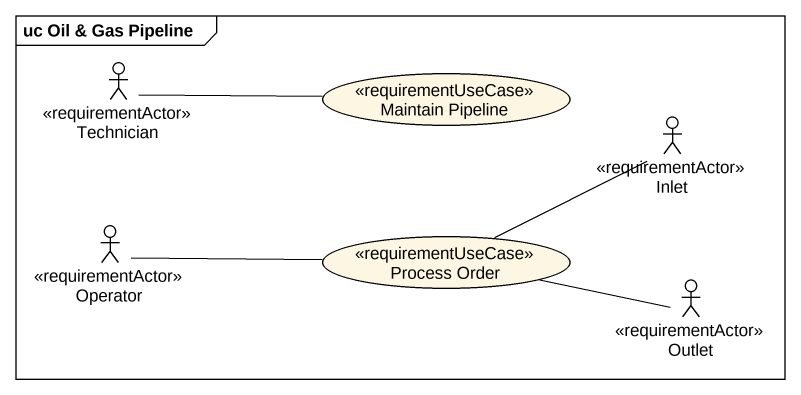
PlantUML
@startuml
mainframe uc Oil & Gas Pipeline
actor Technician <<requirementActor>>
usecase "Maintain Pipeline" as Maintain_Pipeline <<requirementUseCase>>
actor Inlet <<requirementActor>>
actor Operator <<requirementActor>>
usecase "Process Order" as Process_Order <<requirementUseCase>>
actor Outlet <<requirementActor>>
Technician -right- Maintain_Pipeline
Inlet -left- Process_Order
Operator -right- Process_Order
Outlet -left- Process_Order
@enduml
